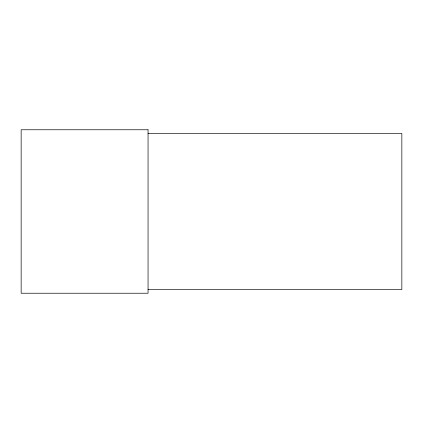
<?xml version="1.0" encoding="UTF-8"?>
<svg xmlns="http://www.w3.org/2000/svg" width="423" height="423" viewBox="0 0 423 423"><rect width="100%" height="100%" fill="white"/><g stroke="black" fill="none" stroke-linecap="round" stroke-linejoin="round"><path stroke-width="0.63" d="M148.05 133.467L401.85 133.467L401.85 289.533L148.05 289.533M148.05 129.766L21.15 129.766L21.15 293.234L148.05 293.234L148.05 129.766"/></g></svg>
